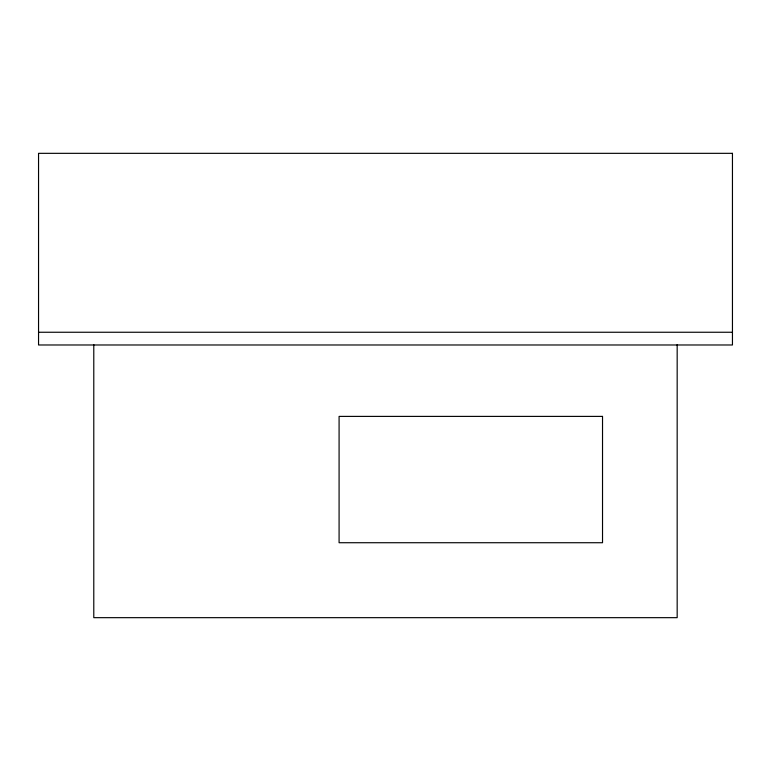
<?xml version="1.0" encoding="UTF-8"?>
<svg xmlns="http://www.w3.org/2000/svg" width="771" height="771" viewBox="0 0 771 771"><rect width="100%" height="100%" fill="white"/><g stroke="black" fill="none" stroke-linecap="round" stroke-linejoin="round"><path stroke-width="1.16" d="M38.55 332.253L732.45 332.253M677.169 344.647L677.169 617.667L93.783 617.667L93.783 344.647M732.45 153.333L38.55 153.333L38.55 344.984L732.45 344.984L732.45 153.333M602.527 416.398L339.086 416.398L339.086 542.726L602.527 542.726L602.527 416.398"/></g></svg>
